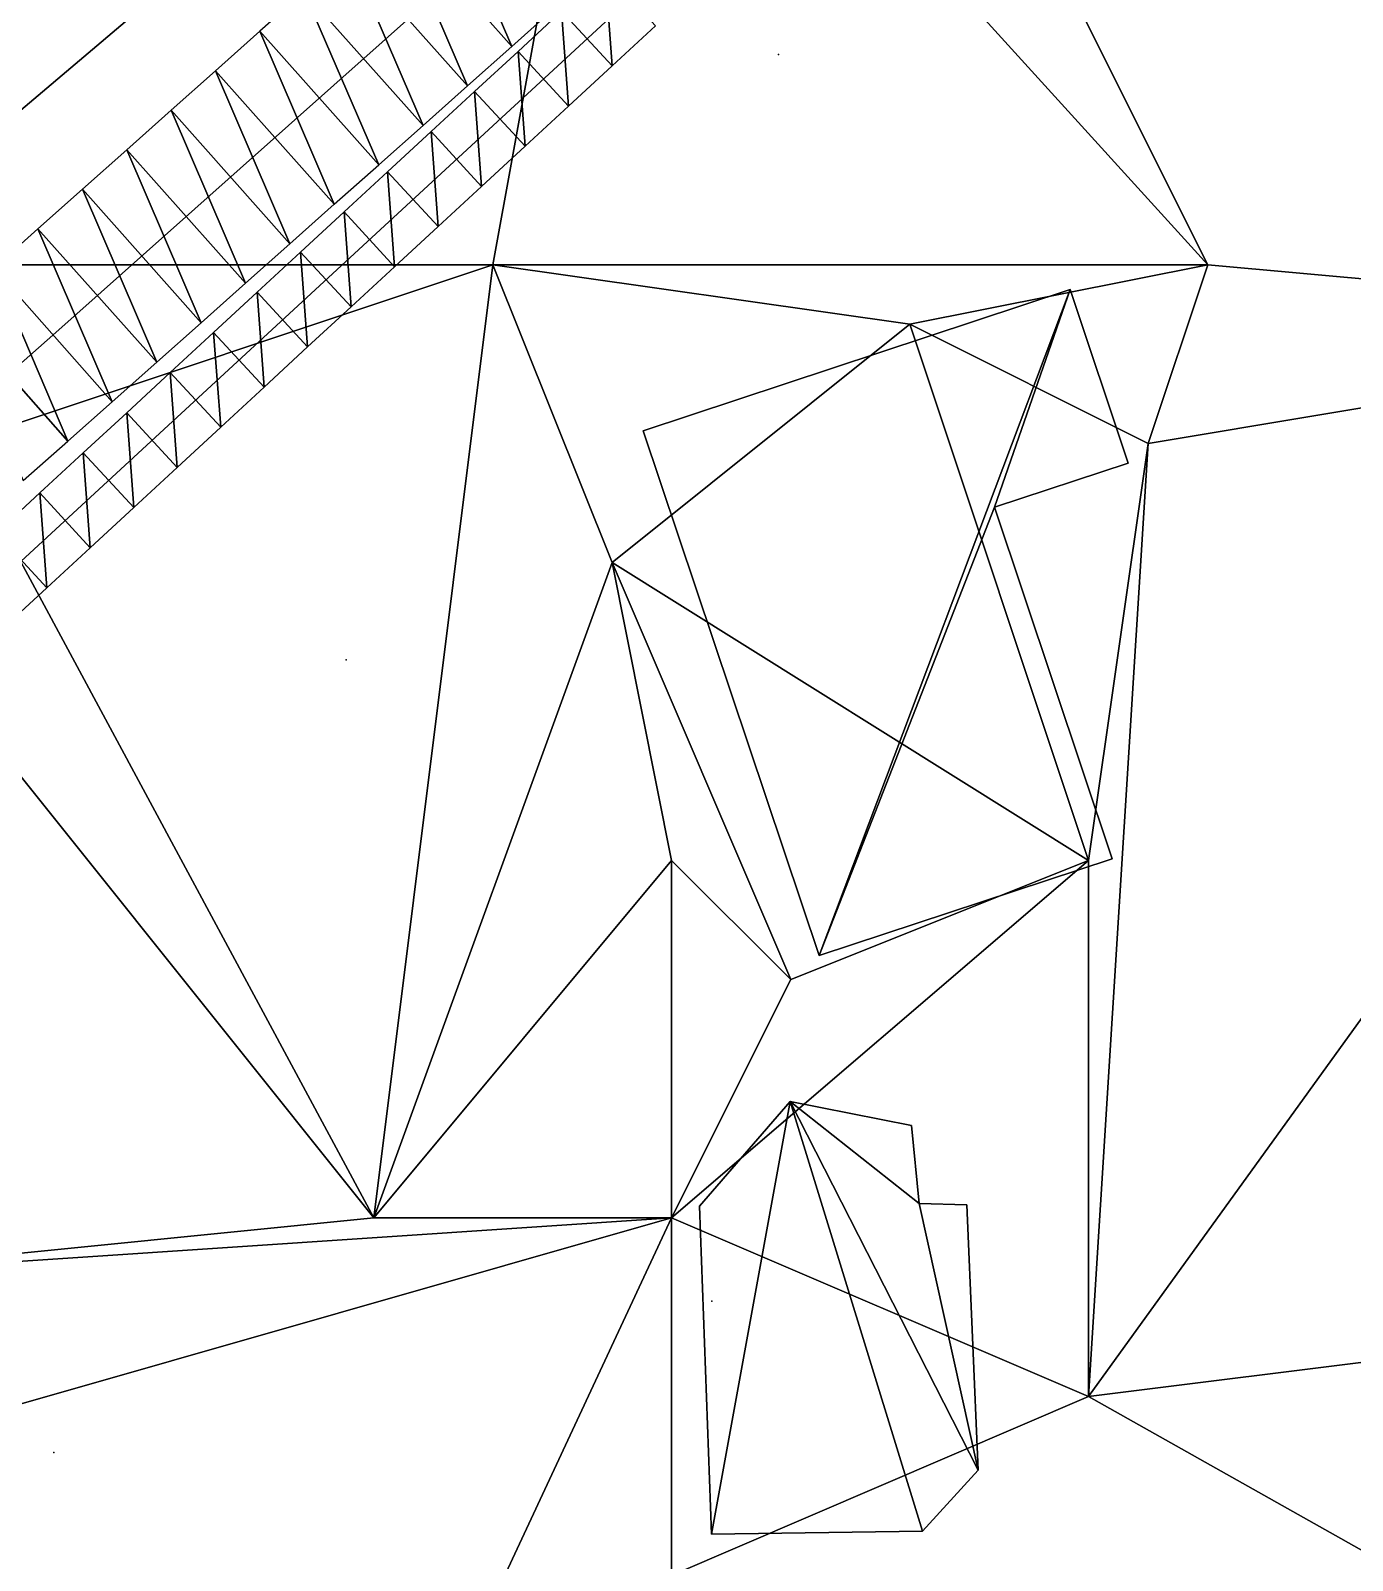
# Model space of a CAD drawing. Header units: metres. Extents: x -1103 to 901, y -902 to 905.
# Drawn here: x -1031.5 to -987.1, y 608.5 to 659.9 of the extents above; entities that cross this region are included whole.
import ezdxf

# ---------------------------------------------------------------- set-up
doc = ezdxf.new("R2010")
doc.units = ezdxf.units.M
for name, color, linetype in [('OSM_BUILDING_FOOTPRINTS', 7, 'CONTINUOUS'), ('OSM_BUILDING_ROOFS', 1, 'CONTINUOUS'), ('OSM_BUILDING_WALLS', 8, 'CONTINUOUS'), ('OSM_PATH_AXES', 30, 'CONTINUOUS'), ('OSM_PATH_SURFACE', 30, 'CONTINUOUS'), ('OSM_ROAD_AXES', 2, 'CONTINUOUS'), ('OSM_ROAD_SURFACE', 9, 'CONTINUOUS'), ('OSM_TERRAIN', 3, 'CONTINUOUS'), ('OSM_TREES', 3, 'CONTINUOUS')]:
    doc.layers.add(name, color=color, linetype=linetype)

msp = doc.modelspace()

# ---------------------------------------------------------------- linework, layer by layer
at = {"layer": 'OSM_BUILDING_FOOTPRINTS'}
for points in [[(-1010.952, 646.422, 13.342), (-996.616, 651.166, 13.342), (-994.67, 645.338, 13.342), (-999.158, 643.856, 13.342), (-995.211, 632.056, 13.342), (-1005.049, 628.805, 13.342), (-1010.952, 646.422, 13.342)], [(-1009.062, 620.389, 12.914), (-1006.022, 623.906, 12.914), (-1001.943, 623.098, 12.914), (-1001.689, 620.489, 12.914), (-1000.086, 620.444, 12.914), (-999.71, 611.531, 12.914), (-1001.578, 609.485, 12.914), (-1008.663, 609.385, 12.914), (-1009.062, 620.389, 12.914)]]:
    msp.add_polyline3d(points, close=True, dxfattribs=at)
at = {"layer": 'OSM_BUILDING_ROOFS'}
for points in [[(-996.616, 651.166, 24.942), (-1010.952, 646.422, 24.942), (-1005.049, 628.805, 24.942)], [(-999.158, 643.856, 24.942), (-996.616, 651.166, 24.942), (-1005.049, 628.805, 24.942)], [(-999.158, 643.856, 24.942), (-994.67, 645.338, 24.942), (-996.616, 651.166, 24.942)], [(-1005.049, 628.805, 24.942), (-995.211, 632.056, 24.942), (-999.158, 643.856, 24.942)], [(-1006.022, 623.906, 24.514), (-1009.062, 620.389, 24.514), (-1008.663, 609.385, 24.514)], [(-1006.022, 623.906, 24.514), (-1008.663, 609.385, 24.514), (-1001.578, 609.485, 24.514)], [(-1006.022, 623.906, 24.514), (-1001.578, 609.485, 24.514), (-999.71, 611.531, 24.514)], [(-1001.689, 620.489, 24.514), (-1001.943, 623.098, 24.514), (-1006.022, 623.906, 24.514)], [(-1001.689, 620.489, 24.514), (-1006.022, 623.906, 24.514), (-999.71, 611.531, 24.514)], [(-999.71, 611.531, 24.514), (-1000.086, 620.444, 24.514), (-1001.689, 620.489, 24.514)]]:
    msp.add_3dface(points, dxfattribs=at)
at = {"layer": 'OSM_BUILDING_WALLS'}
for points in [[(-996.616, 651.166, 13.342), (-1010.952, 646.422, 13.342), (-1010.952, 646.422, 24.942)], [(-996.616, 651.166, 13.342), (-1010.952, 646.422, 24.942), (-996.616, 651.166, 24.942)], [(-994.67, 645.338, 13.342), (-996.616, 651.166, 13.342), (-996.616, 651.166, 24.942)], [(-994.67, 645.338, 13.342), (-996.616, 651.166, 24.942), (-994.67, 645.338, 24.942)], [(-1010.952, 646.422, 13.342), (-1005.049, 628.805, 13.342), (-1005.049, 628.805, 24.942)], [(-1010.952, 646.422, 13.342), (-1005.049, 628.805, 24.942), (-1010.952, 646.422, 24.942)], [(-999.158, 643.856, 13.342), (-994.67, 645.338, 13.342), (-994.67, 645.338, 24.942)], [(-999.158, 643.856, 13.342), (-994.67, 645.338, 24.942), (-999.158, 643.856, 24.942)], [(-995.211, 632.056, 13.342), (-999.158, 643.856, 13.342), (-999.158, 643.856, 24.942)], [(-995.211, 632.056, 13.342), (-999.158, 643.856, 24.942), (-995.211, 632.056, 24.942)], [(-1005.049, 628.805, 13.342), (-995.211, 632.056, 13.342), (-995.211, 632.056, 24.942)], [(-1005.049, 628.805, 13.342), (-995.211, 632.056, 24.942), (-1005.049, 628.805, 24.942)], [(-1006.022, 623.906, 12.914), (-1009.062, 620.389, 12.914), (-1009.062, 620.389, 24.514)], [(-1006.022, 623.906, 12.914), (-1009.062, 620.389, 24.514), (-1006.022, 623.906, 24.514)], [(-1001.943, 623.098, 12.914), (-1006.022, 623.906, 12.914), (-1006.022, 623.906, 24.514)], [(-1001.943, 623.098, 12.914), (-1006.022, 623.906, 24.514), (-1001.943, 623.098, 24.514)], [(-1001.689, 620.489, 12.914), (-1001.943, 623.098, 12.914), (-1001.943, 623.098, 24.514)], [(-1001.689, 620.489, 12.914), (-1001.943, 623.098, 24.514), (-1001.689, 620.489, 24.514)], [(-1009.062, 620.389, 12.914), (-1008.663, 609.385, 12.914), (-1008.663, 609.385, 24.514)], [(-1009.062, 620.389, 12.914), (-1008.663, 609.385, 24.514), (-1009.062, 620.389, 24.514)], [(-1000.086, 620.444, 12.914), (-1001.689, 620.489, 12.914), (-1001.689, 620.489, 24.514)], [(-1000.086, 620.444, 12.914), (-1001.689, 620.489, 24.514), (-1000.086, 620.444, 24.514)], [(-999.71, 611.531, 12.914), (-1000.086, 620.444, 12.914), (-1000.086, 620.444, 24.514)], [(-999.71, 611.531, 12.914), (-1000.086, 620.444, 24.514), (-999.71, 611.531, 24.514)], [(-1001.578, 609.485, 12.914), (-999.71, 611.531, 12.914), (-999.71, 611.531, 24.514)], [(-1001.578, 609.485, 12.914), (-999.71, 611.531, 24.514), (-1001.578, 609.485, 24.514)], [(-1008.663, 609.385, 12.914), (-1001.578, 609.485, 12.914), (-1001.578, 609.485, 24.514)], [(-1008.663, 609.385, 12.914), (-1001.578, 609.485, 24.514), (-1008.663, 609.385, 24.514)]]:
    msp.add_3dface(points, dxfattribs=at)
at = {"layer": 'OSM_PATH_AXES'}
msp.add_polyline3d([(-743.723, 900, 12.989), (-770.169, 875.767, 14), (-799.959, 848.816, 15.237), (-811.135, 840.223, 15.725), (-815.313, 832.913, 15.655), (-819.458, 824.22, 15.058), (-825.228, 819.797, 14.907), (-831.396, 812.951, 14.445), (-845.766, 805.74, 13.499), (-848.54, 803.506, 13.339), (-863.043, 791.817, 13.148), (-891.727, 764.799, 12.959), (-936.196, 727.021, 12.645), (-966.517, 700.147, 13.969), (-1004.088, 667.677, 15.854), (-1037.669, 636.678, 14.518), (-1061.015, 615.323, 13.861), (-1079.253, 598.535, 13.844), (-1081.375, 596.964, 13.862), (-1100, 583.18, 13.331)], dxfattribs=at)
at = {"layer": 'OSM_PATH_SURFACE'}
for points in [[(-1012.236, 661.857, 15.986), (-1013.696, 660.509, 15.988), (-1012.001, 658.672, 15.988)], [(-1012.236, 661.857, 15.986), (-1012.001, 658.672, 15.988), (-1010.541, 660.02, 15.986)], [(-1013.696, 660.509, 15.988), (-1015.156, 659.161, 15.987), (-1013.461, 657.324, 15.99)], [(-1013.696, 660.509, 15.988), (-1013.461, 657.324, 15.99), (-1012.001, 658.672, 15.988)], [(-1015.156, 659.161, 15.987), (-1016.616, 657.813, 15.982), (-1014.921, 655.976, 15.992)], [(-1015.156, 659.161, 15.987), (-1014.921, 655.976, 15.992), (-1013.461, 657.324, 15.99)], [(-1016.616, 657.813, 15.982), (-1018.076, 656.466, 15.977), (-1016.381, 654.629, 15.989)], [(-1016.616, 657.813, 15.982), (-1016.381, 654.629, 15.989), (-1014.921, 655.976, 15.992)], [(-1018.076, 656.466, 15.977), (-1019.537, 655.118, 15.972), (-1017.841, 653.281, 15.984)], [(-1018.076, 656.466, 15.977), (-1017.841, 653.281, 15.984), (-1016.381, 654.629, 15.989)], [(-1019.537, 655.118, 15.972), (-1020.997, 653.77, 15.967), (-1019.301, 651.933, 15.976)], [(-1019.537, 655.118, 15.972), (-1019.301, 651.933, 15.976), (-1017.841, 653.281, 15.984)], [(-1020.997, 653.77, 15.967), (-1022.457, 652.422, 15.962), (-1020.761, 650.585, 15.911)], [(-1020.997, 653.77, 15.967), (-1020.761, 650.585, 15.911), (-1019.301, 651.933, 15.976)], [(-1022.457, 652.422, 15.962), (-1023.917, 651.075, 15.916), (-1022.221, 649.238, 15.842)], [(-1022.457, 652.422, 15.962), (-1022.221, 649.238, 15.842), (-1020.761, 650.585, 15.911)], [(-1023.917, 651.075, 15.916), (-1025.377, 649.727, 15.851), (-1023.681, 647.89, 15.772)], [(-1023.917, 651.075, 15.916), (-1023.681, 647.89, 15.772), (-1022.221, 649.238, 15.842)], [(-1025.377, 649.727, 15.851), (-1026.837, 648.379, 15.785), (-1025.141, 646.542, 15.702)], [(-1025.377, 649.727, 15.851), (-1025.141, 646.542, 15.702), (-1023.681, 647.89, 15.772)], [(-1026.837, 648.379, 15.785), (-1028.297, 647.031, 15.716), (-1026.601, 645.194, 15.633)], [(-1026.837, 648.379, 15.785), (-1026.601, 645.194, 15.633), (-1025.141, 646.542, 15.702)], [(-1028.297, 647.031, 15.716), (-1029.757, 645.683, 15.646), (-1028.061, 643.846, 15.563)], [(-1028.297, 647.031, 15.716), (-1028.061, 643.846, 15.563), (-1026.601, 645.194, 15.633)], [(-1029.757, 645.683, 15.646), (-1031.217, 644.336, 15.576), (-1029.521, 642.499, 15.493)], [(-1029.757, 645.683, 15.646), (-1029.521, 642.499, 15.493), (-1028.061, 643.846, 15.563)], [(-1031.217, 644.336, 15.576), (-1032.677, 642.988, 15.477), (-1030.981, 641.151, 15.423)], [(-1031.217, 644.336, 15.576), (-1030.981, 641.151, 15.423), (-1029.521, 642.499, 15.493)], [(-1032.677, 642.988, 15.477), (-1032.441, 639.803, 15.175), (-1030.981, 641.151, 15.423)]]:
    msp.add_3dface(points, dxfattribs=at)
at = {"layer": 'OSM_ROAD_AXES'}
msp.add_polyline3d([(-838.526, 820.648, 14.021), (-1030.772, 649.639, 15.739), (-1086.018, 600.835, 14.046), (-1100, 588.483, 13.639)], dxfattribs=at)
at = {"layer": 'OSM_ROAD_SURFACE'}
for points in [[(-1017.863, 665.137, 15.933), (-1019.353, 663.812, 15.928), (-1015.365, 659.329, 15.956)], [(-1017.863, 665.137, 15.933), (-1015.365, 659.329, 15.956), (-1013.875, 660.654, 15.958)], [(-1019.353, 663.812, 15.928), (-1020.844, 662.486, 15.923), (-1016.856, 658.003, 15.951)], [(-1019.353, 663.812, 15.928), (-1016.856, 658.003, 15.951), (-1015.365, 659.329, 15.956)], [(-1020.844, 662.486, 15.923), (-1022.334, 661.161, 15.917), (-1018.346, 656.677, 15.945)], [(-1020.844, 662.486, 15.923), (-1018.346, 656.677, 15.945), (-1016.856, 658.003, 15.951)], [(-1022.334, 661.161, 15.917), (-1023.824, 659.835, 15.912), (-1019.836, 655.352, 15.94)], [(-1022.334, 661.161, 15.917), (-1019.836, 655.352, 15.94), (-1018.346, 656.677, 15.945)], [(-1023.824, 659.835, 15.912), (-1025.314, 658.509, 15.907), (-1021.327, 654.026, 15.935)], [(-1023.824, 659.835, 15.912), (-1021.327, 654.026, 15.935), (-1019.836, 655.352, 15.94)], [(-1025.314, 658.509, 15.907), (-1026.805, 657.184, 15.901), (-1022.817, 652.701, 15.93)], [(-1025.314, 658.509, 15.907), (-1022.817, 652.701, 15.93), (-1021.327, 654.026, 15.935)], [(-1026.805, 657.184, 15.901), (-1028.295, 655.858, 15.896), (-1024.307, 651.375, 15.896)], [(-1026.805, 657.184, 15.901), (-1024.307, 651.375, 15.896), (-1022.817, 652.701, 15.93)], [(-1028.295, 655.858, 15.896), (-1029.785, 654.532, 15.891), (-1025.797, 650.049, 15.832)], [(-1028.295, 655.858, 15.896), (-1025.797, 650.049, 15.832), (-1024.307, 651.375, 15.896)], [(-1029.785, 654.532, 15.891), (-1031.276, 653.207, 15.886), (-1027.288, 648.724, 15.768)], [(-1029.785, 654.532, 15.891), (-1027.288, 648.724, 15.768), (-1025.797, 650.049, 15.832)], [(-1031.276, 653.207, 15.886), (-1032.762, 651.884, 15.875), (-1028.782, 647.395, 15.702)], [(-1031.276, 653.207, 15.886), (-1028.782, 647.395, 15.702), (-1027.288, 648.724, 15.768)], [(-1032.762, 651.884, 15.875), (-1034.251, 650.569, 15.811), (-1030.279, 646.072, 15.633)], [(-1032.762, 651.884, 15.875), (-1030.279, 646.072, 15.633), (-1028.782, 647.395, 15.702)], [(-1034.251, 650.569, 15.811), (-1031.772, 644.753, 15.565), (-1030.279, 646.072, 15.633)]]:
    msp.add_3dface(points, dxfattribs=at)
at = {"layer": 'OSM_TERRAIN'}
for points in [[(-992, 652, 15.896), (-1004, 676, 15.703), (-1012, 674, 15.898)], [(-992, 652, 15.896), (-970, 650, 15.163), (-1004, 676, 15.703)], [(-970, 650, 15.163), (-958, 664, 14.061), (-1004, 676, 15.703)], [(-1038, 652, 15.804), (-1016, 652, 15.915), (-1012, 674, 15.898)], [(-1038, 652, 15.804), (-1012, 674, 15.898), (-1036, 664, 15.751)], [(-992, 652, 15.896), (-1012, 674, 15.898), (-1016, 652, 15.915)], [(-1034, 646, 15.567), (-1016, 652, 15.915), (-1038, 652, 15.804)], [(-1034, 646, 15.567), (-1020, 620, 14.359), (-1016, 652, 15.915)], [(-1020, 620, 14.359), (-1012, 642, 15.409), (-1016, 652, 15.915)], [(-1012, 642, 15.409), (-1002, 650, 15.492), (-1016, 652, 15.915)], [(-1002, 650, 15.492), (-992, 652, 15.896), (-1016, 652, 15.915)], [(-1002, 650, 15.492), (-994, 646, 15.472), (-992, 652, 15.896)], [(-970, 650, 15.163), (-992, 652, 15.896), (-994, 646, 15.472)], [(-996, 632, 15.437), (-1002, 650, 15.492), (-1012, 642, 15.409)], [(-996, 632, 15.437), (-994, 646, 15.472), (-1002, 650, 15.492)], [(-996, 614, 15.038), (-964, 618, 14.895), (-970, 650, 15.163)], [(-996, 614, 15.038), (-970, 650, 15.163), (-994, 646, 15.472)], [(-1020, 620, 14.359), (-1034, 646, 15.567), (-1036, 640, 14.747)], [(-996, 614, 15.038), (-994, 646, 15.472), (-996, 632, 15.437)], [(-1020, 620, 14.359), (-1010, 632, 14.996), (-1012, 642, 15.409)], [(-1010, 632, 14.996), (-1006, 628, 15.288), (-1012, 642, 15.409)], [(-1006, 628, 15.288), (-996, 632, 15.437), (-1012, 642, 15.409)], [(-1040, 618, 13.261), (-1020, 620, 14.359), (-1036, 640, 14.747)], [(-1020, 620, 14.359), (-1010, 620, 14.913), (-1010, 632, 14.996)], [(-1010, 620, 14.913), (-1006, 628, 15.288), (-1010, 632, 14.996)], [(-1010, 620, 14.913), (-996, 632, 15.437), (-1006, 628, 15.288)], [(-1010, 620, 14.913), (-996, 614, 15.038), (-996, 632, 15.437)], [(-1038, 612, 13.378), (-1010, 620, 14.913), (-1040, 618, 13.261)], [(-1010, 620, 14.913), (-1020, 620, 14.359), (-1040, 618, 13.261)], [(-1038, 612, 13.378), (-1024, 590, 13.949), (-1010, 620, 14.913)], [(-1024, 590, 13.949), (-1010, 608, 14.832), (-1010, 620, 14.913)], [(-1010, 608, 14.832), (-996, 614, 15.038), (-1010, 620, 14.913)], [(-964, 596, 15.937), (-964, 618, 14.895), (-996, 614, 15.038)], [(-1010, 608, 14.832), (-964, 596, 15.937), (-996, 614, 15.038)], [(-1038, 608, 13.862), (-1024, 590, 13.949), (-1038, 612, 13.378)]]:
    msp.add_3dface(points, dxfattribs=at)
at = {"layer": 'OSM_TREES'}
for p in [(-1006.409, 659.051, 15.903), (-1020.923, 638.735, 15.26), (-1008.653, 617.204, 14.91), (-1030.738, 612.127, 13.761)]:
    msp.add_point(p, dxfattribs=at)

doc.saveas('drawing.dxf')
